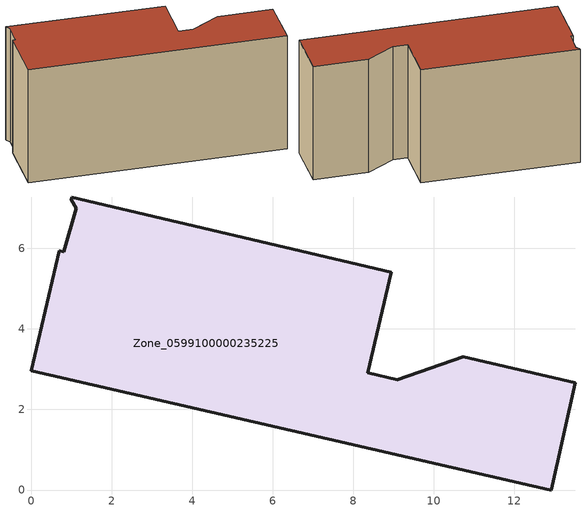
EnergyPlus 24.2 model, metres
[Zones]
Zone_0599100000235225
 floor ground (C_G): 0.7,5.94 0.82,5.91 1.12,7 1,7.21 1.02,7.27 8.95,5.41 8.36,2.92 9.1,2.74 10.73,3.3 13.52,2.66 12.91,0 0,2.96 z0
 wall outside (C_F): 10.73,3.3 9.1,2.74 8.36,2.92 8.95,5.41 1.02,7.27 1,7.21 1.12,7 0.82,5.91 0.7,5.94 0,2.96 12.91,0 13.52,2.66 10.73,3.3 z0:6.45
 roof outside (C_R): 0.82,5.91 0.7,5.94 0,2.96 12.91,0 13.52,2.66 10.73,3.3 9.1,2.74 8.36,2.92 8.95,5.41 1.02,7.27 1,7.21 1.12,7 z6.45
[BUILDING]
Pand.0599100000235225: North Axis=0; Terrain=City; Loads Convergence Tolerance Value=0.04; Temperature Convergence Tolerance Value=0.4; Solar Distribution=FullExterior; Maximum Number of Warmup Days=25; Minimum Number of Warmup Days=1
[Site:Location]
Rotterdam.The.Hague.AP_ZH_NLD Design_Conditions: Latitude=51.96; Longitude=4.45; Time Zone=1; Elevation=-4.5
[SITE:GROUNDTEMPERATURE:BUILDINGSURFACE]
18, 18, 18, 18, 18, 18, 18, 18, 18, 18, 18, 18
[MATERIAL] Thermal Absorptance=0.9; Solar Absorptance=0.7; Visible Absorptance=0.7
Name | Roughness | Thickness | Conductivity | Density | Specific Heat
G.D.1965 | MediumSmooth | 0.15 | 1 | 540 | 1210
F.D.1965 | Rough | 0.3 | 0.857143 | 1920 | 840
R.D.1965 | MediumRough | 0.2 | 0.08 | 1500 | 1000
[CONSTRUCTION]
C_G: G.D.1965
C_F: F.D.1965
C_R: R.D.1965
[ZONE]
Zone_0599100000235225: Type=1; Multiplier=1; Ceiling Height=Autocalculate; Volume=Autocalculate; Floor Area=autocalculate; Part of Total Floor Area=Yes
[ZONEINFILTRATION:DESIGNFLOWRATE]
Infil_Zone_0599100000235225: Zone or ZoneList or Space or SpaceList=Zone_0599100000235225; Schedule=AlwaysOn; Design Flow Rate Calculation Method=Flow/Area; Flow Rate per Floor Area=0.0042; Constant Term Coefficient=1; Temperature Term Coefficient=0; Velocity Term Coefficient=0; Velocity Squared Term Coefficient=0
[HVACTEMPLATE:ZONE:IDEALLOADSAIRSYSTEM]
Zone_0599100000235225: Maximum Heating Supply Air Temperature=50; Minimum Cooling Supply Air Temperature=13; Maximum Heating Supply Air Humidity Ratio=0.0156; Minimum Cooling Supply Air Humidity Ratio=0.0077; Heating Limit=NoLimit; Cooling Limit=NoLimit; Dehumidification Control Type=ConstantSensibleHeatRatio; Cooling Sensible Heat Ratio=0.7; Dehumidification Setpoint=60; Humidification Control Type=None; Humidification Setpoint=30; Outdoor Air Method=None; Outdoor Air Flow Rate per Person=0.00944; Outdoor Air Flow Rate per Zone Floor Area=0; Outdoor Air Flow Rate per Zone=0; Demand Controlled Ventilation Type=None; Outdoor Air Economizer Type=NoEconomizer; Heat Recovery Type=None; Sensible Heat Recovery Effectiveness=0.7; Latent Heat Recovery Effectiveness=0.65
[ZONECONTROL:THERMOSTAT]
ThermostatControl_Zone_0599100000235225: Zone or ZoneList=Zone_0599100000235225; Control Type Schedule=DualSetpointControlType; Control 1=Thermostat_Zone_0599100000235225; Temperature Difference Between Cutout And Setpoint=0
[THERMOSTATSETPOINT:DUALSETPOINT]
Thermostat_Zone_0599100000235225: Heating Setpoint Temperature Schedule=HeatingSetpoint_Zone_0599100000235225; Cooling Setpoint Temperature Schedule=CoolingSetpoint_Zone_0599100000235225
[SCHEDULE:COMPACT]
HeatingSetpoint_Zone_0599100000235225: Through: 12/31, For: AllDays, Until: 24:00, 21
CoolingSetpoint_Zone_0599100000235225: Through: 12/31, For: AllDays, Until: 24:00, 24
DualSetpointControlType: Through: 12/31, For: AllDays, Until: 24:00, 4
AlwaysOn: Through: 12/31, For: AllDays, Until: 24:00, 1
